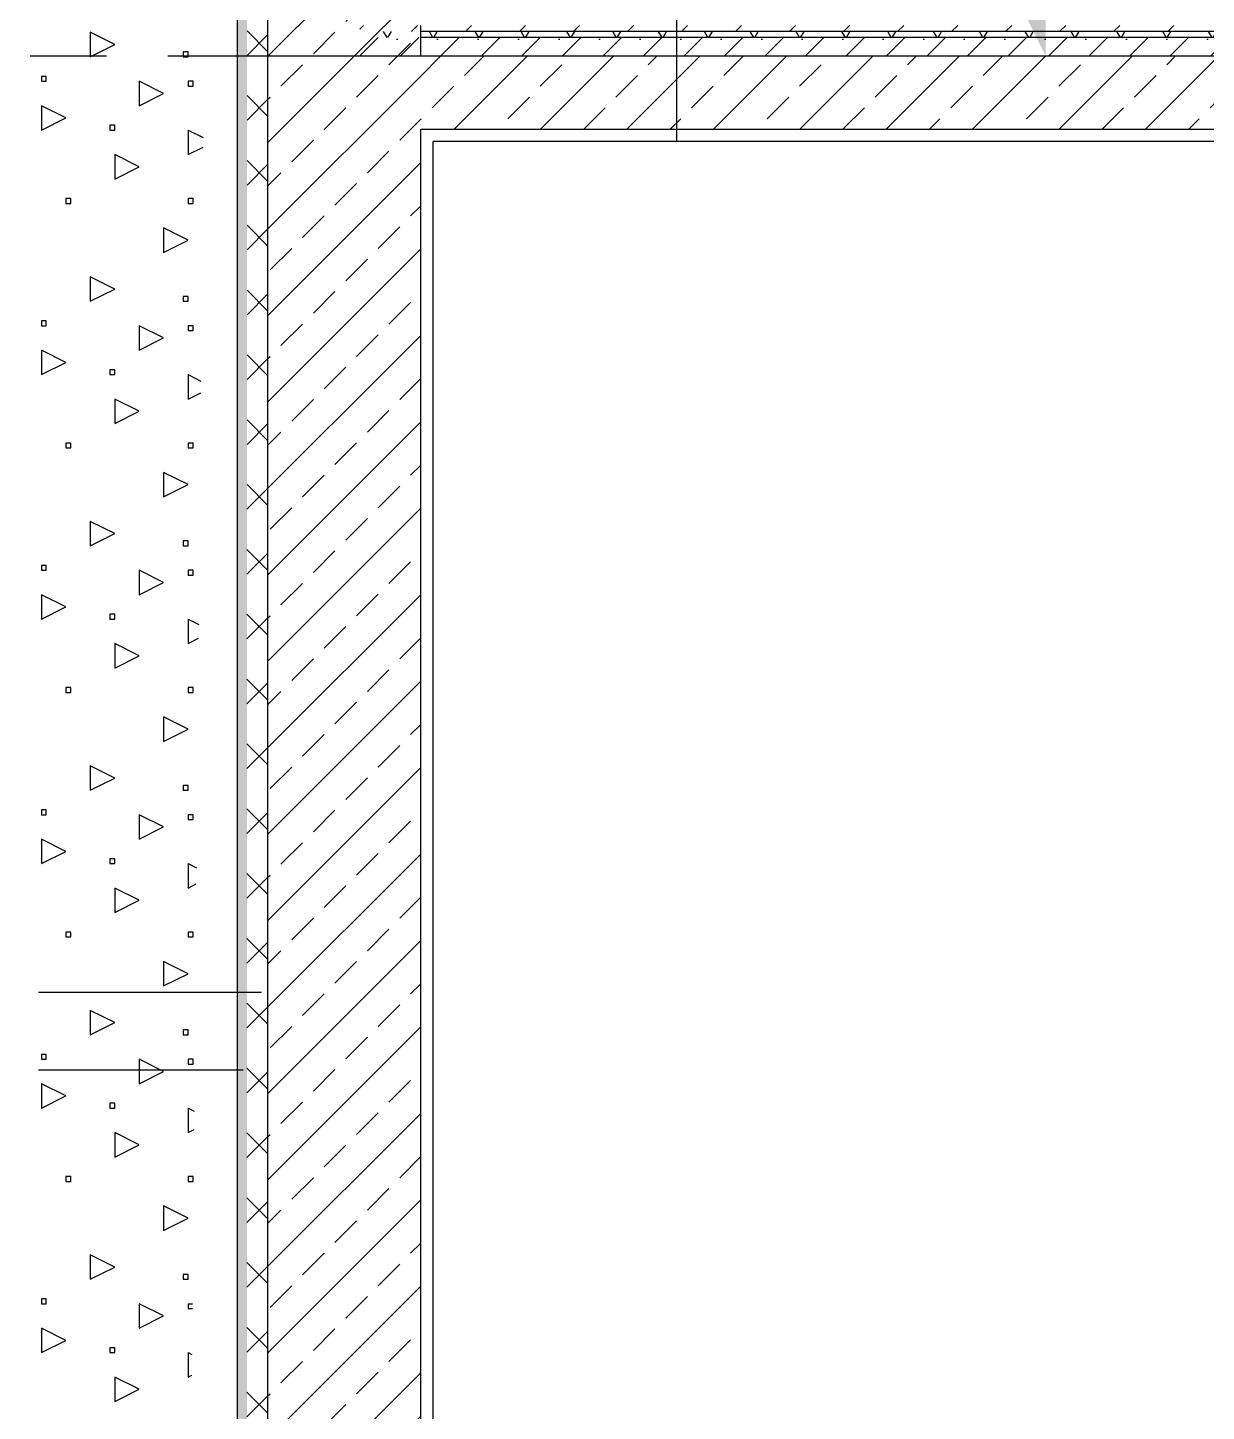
# Model space of a CAD drawing. Header units: metres. Extents: x -220 to 294, y -29 to 18.
# Drawn here: x -5.576 to -3.648, y -7.117 to -4.854 of the extents above; entities that cross this region are included whole.
import ezdxf

# ---------------------------------------------------------------- set-up
doc = ezdxf.new("R2010")
doc.units = ezdxf.units.M
doc.header["$MEASUREMENT"] = 0
doc.linetypes.add('DASHED4', pattern=[0.1875, 0.125, -0.0625])
for name, color, linetype in [('Cizgi', 7, 'Continuous'), ('Kesit_Kot', 7, 'Continuous'), ('Standart', 7, 'Continuous'), ('Tarama', 7, 'Continuous')]:
    doc.layers.add(name, color=color, linetype=linetype)

msp = doc.modelspace()

# ---------------------------------------------------------------- hatches: boundary and pattern name
at = {"layer": 'Kesit_Kot', "linetype": 'Continuous', "lineweight": -3}
msp.add_hatch(color=216, dxfattribs=at).paths.add_polyline_path([(-3.9106, -4.9), (-3.9856, -4.75), (-3.9106, -4.75)])
at = {"layer": 'Tarama', "linetype": 'Continuous', "lineweight": -3}
h = msp.add_hatch(dxfattribs=at)
h.set_pattern_fill('AR-SAND', color=203, scale=0.05, style=0)
h.paths.add_polyline_path([(-5.233, -7.8), (-5.2175, -7.8), (-5.2171, -2), (-5.233, -2)])
h = msp.add_hatch(dxfattribs=at)
h.set_pattern_fill('ANSI37', color=163, scale=0.6, style=0)
h.paths.add_polyline_path([(-5.2175, -7.8), (-5.183, -7.8), (-5.183, -2), (-5.2171, -2)])
h = msp.add_hatch(dxfattribs=at)
h.set_pattern_fill('ANSI33', color=58, scale=0.4, style=0)
h.paths.add_polyline_path([(-4.933, -4.9), (-5.183, -4.9), (-5.183, -2.5), (-4.933, -2.5)])
h = msp.add_hatch(dxfattribs=at)
h.set_pattern_fill('ANSI31', color=58, scale=0.5, style=0)
h.paths.add_polyline_path([(-2.383, -4.86), (-5.033, -4.86), (-5.033, -4.85), (-2.383, -4.85)])
h = msp.add_hatch(dxfattribs=at)
h.set_pattern_fill('TRIANG', color=58, scale=0.2, style=0)
h.paths.add_polyline_path([(-2.383, -4.87), (-5.033, -4.87), (-5.033, -4.86), (-2.383, -4.86)])
h = msp.add_hatch(dxfattribs=at)
h.set_pattern_fill('SACNCR', color=58, scale=0.5, style=0)
h.paths.add_polyline_path([(-2.383, -4.9), (-5.033, -4.9), (-5.033, -4.87), (-2.383, -4.87)])
h = msp.add_hatch(dxfattribs=at)
h.set_pattern_fill('ANSI33', color=58, scale=0.4, style=0)
h.paths.add_polyline_path([(-4.933, -5.4), (-5.183, -5.4), (-5.183, -4.9), (-4.933, -4.9)])
h = msp.add_hatch(dxfattribs=at)
h.set_pattern_fill('ANSI33', color=58, scale=0.4, style=0)
h.paths.add_polyline_path([(-0.783, -5.02), (-4.933, -5.02), (-4.933, -4.9), (-0.783, -4.9)])
h = msp.add_hatch(dxfattribs=at)
h.set_pattern_fill('ANSI33', color=58, scale=0.4, style=0)
h.paths.add_polyline_path([(-4.933, -7.8), (-5.183, -7.8), (-5.183, -5.4), (-4.933, -5.4)])

# ---------------------------------------------------------------- linework, layer by layer
at = {"layer": 'Cizgi', "color": 241, "linetype": 'Continuous', "lineweight": -3}
for points in [[(-5.233, -7.8), (-5.233, -3.5813)], [(-0.803, -5.04), (-4.913, -5.04)], [(-4.913, -7.75), (-4.913, -5.04)]]:
    msp.add_lwpolyline(points, dxfattribs=at)
at = {"layer": 'Cizgi', "color": 166, "linetype": 'Continuous', "lineweight": -3}
for points in [[(-5.183, -4.9), (-5.183, -4.4057)], [(-4.933, -4.9), (-4.933, -4.85)]]:
    msp.add_lwpolyline(points, dxfattribs=at)
at = {"layer": 'Cizgi', "color": 38, "linetype": 'Continuous', "lineweight": -3}
for points in [[(-2.383, -4.86), (-4.933, -4.86)], [(-2.383, -4.87), (-4.933, -4.87)]]:
    msp.add_lwpolyline(points, dxfattribs=at)
at = {"layer": 'Cizgi', "color": 73, "linetype": 'DASHED4', "lineweight": -3}
for points in [[(-12.0971, -4.9), (-5.233, -4.9)], [(-5.233, -4.9), (13.4543, -4.9)]]:
    msp.add_lwpolyline(points, dxfattribs=at)
at = {"layer": 'Cizgi', "color": 7, "linetype": 'Continuous', "lineweight": -3}
for points in [[(-5.183, -7.8), (-5.183, -4.9)], [(-5.183, -4.9), (-5.033, -4.9)], [(-5.033, -4.9), (-2.383, -4.9)], [(-4.933, -7.75), (-4.933, -5.02)], [(-4.933, -5.02), (-0.9326, -5.02)]]:
    msp.add_lwpolyline(points, dxfattribs=at)
at = {"layer": 'Kesit_Kot', "color": 216, "linetype": 'Continuous', "lineweight": -3}
msp.add_lwpolyline([(-4.4106, -4.9), (-3.9106, -4.9)], dxfattribs=at)
at = {"layer": 'Standart', "color": 58, "linetype": 'Continuous', "lineweight": -3}
msp.add_lwpolyline([(-4.5145, -4.05), (-4.5145, -5.04)], dxfattribs=at)
at = {"layer": 'Standart', "color": 98, "linetype": 'Continuous', "lineweight": -3}
for points in [[(-5.1936, -6.4324), (-5.5587, -6.4324)], [(-5.2234, -6.5591), (-5.5587, -6.5591)]]:
    msp.add_lwpolyline(points, dxfattribs=at)
at = {"layer": 'Tarama', "color": 251, "linetype": 'Continuous', "lineweight": -3}
for points in [[(-5.4337, -4.8814), (-5.4737, -4.8614)], [(-5.4737, -4.8614), (-5.4737, -4.9014)], [(-5.4737, -4.9014), (-5.4337, -4.8814)], [(-5.3137, -4.8934), (-5.3217, -4.8934)], [(-5.3217, -4.8934), (-5.3217, -4.9014)], [(-5.3217, -4.9014), (-5.3137, -4.9014)], [(-5.3137, -4.9014), (-5.3137, -4.8934)], [(-5.5457, -4.9334), (-5.5537, -4.9334)], [(-5.5537, -4.9334), (-5.5537, -4.9414)], [(-5.5457, -4.9414), (-5.5457, -4.9334)], [(-5.5537, -4.9414), (-5.5457, -4.9414)], [(-5.3537, -4.9614), (-5.3937, -4.9414)], [(-5.3937, -4.9414), (-5.3937, -4.9814)], [(-5.3057, -4.9414), (-5.3137, -4.9414)], [(-5.3137, -4.9414), (-5.3137, -4.9494)], [(-5.3137, -4.9494), (-5.3057, -4.9494)], [(-5.3057, -4.9494), (-5.3057, -4.9414)], [(-5.3937, -4.9814), (-5.3537, -4.9614)], [(-5.5137, -5.0014), (-5.5537, -4.9814)], [(-5.5537, -4.9814), (-5.5537, -5.0214)], [(-5.5537, -5.0214), (-5.5137, -5.0014)], [(-5.4337, -5.0134), (-5.4417, -5.0134)], [(-5.4417, -5.0134), (-5.4417, -5.0214)], [(-5.4417, -5.0214), (-5.4337, -5.0214)], [(-5.4337, -5.0214), (-5.4337, -5.0134)], [(-5.3137, -5.0214), (-5.2892, -5.0337)], [(-5.3137, -5.0214), (-5.3137, -5.0614)], [(-5.3937, -5.0814), (-5.4337, -5.0614)], [(-5.4337, -5.0614), (-5.4337, -5.1014)], [(-5.3137, -5.0614), (-5.2893, -5.0492)], [(-5.4337, -5.1014), (-5.3937, -5.0814)], [(-5.5057, -5.1334), (-5.5137, -5.1334)], [(-5.5137, -5.1334), (-5.5137, -5.1414)], [(-5.5057, -5.1414), (-5.5057, -5.1334)], [(-5.3057, -5.1334), (-5.3137, -5.1334)], [(-5.3137, -5.1334), (-5.3137, -5.1414)], [(-5.3057, -5.1414), (-5.3057, -5.1334)], [(-5.5137, -5.1414), (-5.5057, -5.1414)], [(-5.3137, -5.1414), (-5.3057, -5.1414)], [(-5.3137, -5.2014), (-5.3537, -5.1814)], [(-5.3537, -5.1814), (-5.3537, -5.2214)], [(-5.3537, -5.2214), (-5.3137, -5.2014)], [(-5.4337, -5.2814), (-5.4737, -5.2614)], [(-5.4737, -5.2614), (-5.4737, -5.3014)], [(-5.4737, -5.3014), (-5.4337, -5.2814)], [(-5.3137, -5.2934), (-5.3217, -5.2934)], [(-5.3217, -5.2934), (-5.3217, -5.3014)], [(-5.3137, -5.3014), (-5.3137, -5.2934)], [(-5.3217, -5.3014), (-5.3137, -5.3014)], [(-5.5457, -5.3334), (-5.5537, -5.3334)], [(-5.5537, -5.3334), (-5.5537, -5.3414)], [(-5.5537, -5.3414), (-5.5457, -5.3414)], [(-5.5457, -5.3414), (-5.5457, -5.3334)], [(-5.3537, -5.3614), (-5.3937, -5.3414)], [(-5.3937, -5.3414), (-5.3937, -5.3814)], [(-5.3057, -5.3414), (-5.3137, -5.3414)], [(-5.3137, -5.3414), (-5.3137, -5.3494)], [(-5.3057, -5.3494), (-5.3057, -5.3414)], [(-5.3937, -5.3814), (-5.3537, -5.3614)], [(-5.3137, -5.3494), (-5.3057, -5.3494)], [(-5.5137, -5.4014), (-5.5537, -5.3814)], [(-5.5537, -5.3814), (-5.5537, -5.4214)], [(-5.5537, -5.4214), (-5.5137, -5.4014)], [(-5.4337, -5.4134), (-5.4417, -5.4134)], [(-5.4417, -5.4134), (-5.4417, -5.4214)], [(-5.4417, -5.4214), (-5.4337, -5.4214)], [(-5.4337, -5.4214), (-5.4337, -5.4134)], [(-5.3137, -5.4214), (-5.2928, -5.4319)], [(-5.3137, -5.4214), (-5.3137, -5.4614)], [(-5.3137, -5.4614), (-5.293, -5.451)], [(-5.3937, -5.4814), (-5.4337, -5.4614)], [(-5.4337, -5.4614), (-5.4337, -5.5014)], [(-5.4337, -5.5014), (-5.3937, -5.4814)], [(-5.5057, -5.5334), (-5.5137, -5.5334)], [(-5.5137, -5.5334), (-5.5137, -5.5414)], [(-5.5137, -5.5414), (-5.5057, -5.5414)], [(-5.5057, -5.5414), (-5.5057, -5.5334)], [(-5.3057, -5.5334), (-5.3137, -5.5334)], [(-5.3137, -5.5334), (-5.3137, -5.5414)], [(-5.3137, -5.5414), (-5.3057, -5.5414)], [(-5.3057, -5.5414), (-5.3057, -5.5334)], [(-5.3137, -5.6014), (-5.3537, -5.5814)], [(-5.3537, -5.5814), (-5.3537, -5.6214)], [(-5.3537, -5.6214), (-5.3137, -5.6014)], [(-5.4337, -5.6814), (-5.4737, -5.6614)], [(-5.4737, -5.6614), (-5.4737, -5.7014)], [(-5.4737, -5.7014), (-5.4337, -5.6814)], [(-5.3137, -5.6934), (-5.3217, -5.6934)], [(-5.3217, -5.6934), (-5.3217, -5.7014)], [(-5.3217, -5.7014), (-5.3137, -5.7014)], [(-5.3137, -5.7014), (-5.3137, -5.6934)], [(-5.5457, -5.7334), (-5.5537, -5.7334)], [(-5.5537, -5.7334), (-5.5537, -5.7414)], [(-5.5537, -5.7414), (-5.5457, -5.7414)], [(-5.5457, -5.7414), (-5.5457, -5.7334)], [(-5.3537, -5.7614), (-5.3937, -5.7414)], [(-5.3937, -5.7414), (-5.3937, -5.7814)], [(-5.3057, -5.7414), (-5.3137, -5.7414)], [(-5.3137, -5.7414), (-5.3137, -5.7494)], [(-5.3137, -5.7494), (-5.3057, -5.7494)], [(-5.3057, -5.7494), (-5.3057, -5.7414)], [(-5.3937, -5.7814), (-5.3537, -5.7614)], [(-5.5137, -5.8014), (-5.5537, -5.7814)], [(-5.5537, -5.7814), (-5.5537, -5.8214)], [(-5.5537, -5.8214), (-5.5137, -5.8014)], [(-5.4337, -5.8134), (-5.4417, -5.8134)], [(-5.4417, -5.8134), (-5.4417, -5.8214)], [(-5.4337, -5.8214), (-5.4337, -5.8134)], [(-5.4417, -5.8214), (-5.4337, -5.8214)], [(-5.3137, -5.8214), (-5.2964, -5.83)], [(-5.3137, -5.8214), (-5.3137, -5.8614)], [(-5.3937, -5.8814), (-5.4337, -5.8614)], [(-5.4337, -5.8614), (-5.4337, -5.9014)], [(-5.3137, -5.8614), (-5.2967, -5.8528)], [(-5.4337, -5.9014), (-5.3937, -5.8814)], [(-5.5057, -5.9334), (-5.5137, -5.9334)], [(-5.5137, -5.9334), (-5.5137, -5.9414)], [(-5.5137, -5.9414), (-5.5057, -5.9414)], [(-5.5057, -5.9414), (-5.5057, -5.9334)], [(-5.3057, -5.9334), (-5.3137, -5.9334)], [(-5.3137, -5.9334), (-5.3137, -5.9414)], [(-5.3137, -5.9414), (-5.3057, -5.9414)], [(-5.3057, -5.9414), (-5.3057, -5.9334)], [(-5.3137, -6.0014), (-5.3537, -5.9814)], [(-5.3537, -5.9814), (-5.3537, -6.0214)], [(-5.3537, -6.0214), (-5.3137, -6.0014)], [(-5.4337, -6.0814), (-5.4737, -6.0614)], [(-5.4737, -6.0614), (-5.4737, -6.1014)], [(-5.4737, -6.1014), (-5.4337, -6.0814)], [(-5.3137, -6.0934), (-5.3217, -6.0934)], [(-5.3217, -6.0934), (-5.3217, -6.1014)], [(-5.3217, -6.1014), (-5.3137, -6.1014)], [(-5.3137, -6.1014), (-5.3137, -6.0934)], [(-5.5457, -6.1334), (-5.5537, -6.1334)], [(-5.5537, -6.1334), (-5.5537, -6.1414)], [(-5.5457, -6.1414), (-5.5457, -6.1334)], [(-5.5537, -6.1414), (-5.5457, -6.1414)], [(-5.3537, -6.1614), (-5.3937, -6.1414)], [(-5.3937, -6.1414), (-5.3937, -6.1814)], [(-5.3057, -6.1414), (-5.3137, -6.1414)], [(-5.3137, -6.1414), (-5.3137, -6.1494)], [(-5.3137, -6.1494), (-5.3057, -6.1494)], [(-5.3057, -6.1494), (-5.3057, -6.1414)], [(-5.3937, -6.1814), (-5.3537, -6.1614)], [(-5.5137, -6.2014), (-5.5537, -6.1814)], [(-5.5537, -6.1814), (-5.5537, -6.2214)], [(-5.5537, -6.2214), (-5.5137, -6.2014)], [(-5.4337, -6.2134), (-5.4417, -6.2134)], [(-5.4417, -6.2134), (-5.4417, -6.2214)], [(-5.4417, -6.2214), (-5.4337, -6.2214)], [(-5.4337, -6.2214), (-5.4337, -6.2134)], [(-5.3137, -6.2214), (-5.3001, -6.2282)], [(-5.3137, -6.2214), (-5.3137, -6.2614)], [(-5.3937, -6.2814), (-5.4337, -6.2614)], [(-5.4337, -6.2614), (-5.4337, -6.3014)], [(-5.3137, -6.2614), (-5.3003, -6.2547)], [(-5.4337, -6.3014), (-5.3937, -6.2814)], [(-5.5057, -6.3334), (-5.5137, -6.3334)], [(-5.5137, -6.3334), (-5.5137, -6.3414)], [(-5.5057, -6.3414), (-5.5057, -6.3334)], [(-5.3057, -6.3334), (-5.3137, -6.3334)], [(-5.3137, -6.3334), (-5.3137, -6.3414)], [(-5.3057, -6.3414), (-5.3057, -6.3334)], [(-5.5137, -6.3414), (-5.5057, -6.3414)], [(-5.3137, -6.3414), (-5.3057, -6.3414)], [(-5.3137, -6.4014), (-5.3537, -6.3814)], [(-5.3537, -6.3814), (-5.3537, -6.4214)], [(-5.3537, -6.4214), (-5.3137, -6.4014)], [(-5.4337, -6.4814), (-5.4737, -6.4614)], [(-5.4737, -6.4614), (-5.4737, -6.5014)], [(-5.4737, -6.5014), (-5.4337, -6.4814)], [(-5.3137, -6.4934), (-5.3217, -6.4934)], [(-5.3217, -6.4934), (-5.3217, -6.5014)], [(-5.3137, -6.5014), (-5.3137, -6.4934)], [(-5.3217, -6.5014), (-5.3137, -6.5014)], [(-5.5457, -6.5334), (-5.5537, -6.5334)], [(-5.5537, -6.5334), (-5.5537, -6.5414)], [(-5.5537, -6.5414), (-5.5457, -6.5414)], [(-5.5457, -6.5414), (-5.5457, -6.5334)], [(-5.3537, -6.5614), (-5.3937, -6.5414)], [(-5.3937, -6.5414), (-5.3937, -6.5814)], [(-5.3057, -6.5414), (-5.3137, -6.5414)], [(-5.3137, -6.5414), (-5.3137, -6.5494)], [(-5.3057, -6.5494), (-5.3057, -6.5414)], [(-5.3937, -6.5814), (-5.3537, -6.5614)], [(-5.3137, -6.5494), (-5.3057, -6.5494)], [(-5.5137, -6.6014), (-5.5537, -6.5814)], [(-5.5537, -6.5814), (-5.5537, -6.6214)], [(-5.5537, -6.6214), (-5.5137, -6.6014)], [(-5.4337, -6.6134), (-5.4417, -6.6134)], [(-5.4417, -6.6134), (-5.4417, -6.6214)], [(-5.4417, -6.6214), (-5.4337, -6.6214)], [(-5.4337, -6.6214), (-5.4337, -6.6134)], [(-5.3137, -6.6214), (-5.3037, -6.6264)], [(-5.3137, -6.6214), (-5.3137, -6.6614)], [(-5.3937, -6.6814), (-5.4337, -6.6614)], [(-5.4337, -6.6614), (-5.4337, -6.7014)], [(-5.3137, -6.6614), (-5.304, -6.6565)], [(-5.4337, -6.7014), (-5.3937, -6.6814)], [(-5.5057, -6.7334), (-5.5137, -6.7334)], [(-5.5137, -6.7334), (-5.5137, -6.7414)], [(-5.5137, -6.7414), (-5.5057, -6.7414)], [(-5.5057, -6.7414), (-5.5057, -6.7334)], [(-5.3057, -6.7334), (-5.3137, -6.7334)], [(-5.3137, -6.7334), (-5.3137, -6.7414)], [(-5.3137, -6.7414), (-5.3057, -6.7414)], [(-5.3057, -6.7414), (-5.3057, -6.7334)], [(-5.3137, -6.8014), (-5.3537, -6.7814)], [(-5.3537, -6.7814), (-5.3537, -6.8214)], [(-5.3537, -6.8214), (-5.3137, -6.8014)], [(-5.4337, -6.8814), (-5.4737, -6.8614)], [(-5.4737, -6.8614), (-5.4737, -6.9014)], [(-5.4737, -6.9014), (-5.4337, -6.8814)], [(-5.3137, -6.8934), (-5.3217, -6.8934)], [(-5.3217, -6.8934), (-5.3217, -6.9014)], [(-5.3217, -6.9014), (-5.3137, -6.9014)], [(-5.3137, -6.9014), (-5.3137, -6.8934)], [(-5.5457, -6.9334), (-5.5537, -6.9334)], [(-5.5537, -6.9334), (-5.5537, -6.9414)], [(-5.5537, -6.9414), (-5.5457, -6.9414)], [(-5.5457, -6.9414), (-5.5457, -6.9334)], [(-5.3537, -6.9614), (-5.3937, -6.9414)], [(-5.3937, -6.9414), (-5.3937, -6.9814)], [(-5.3137, -6.9414), (-5.3066, -6.9414)], [(-5.3137, -6.9414), (-5.3137, -6.9494)], [(-5.3937, -6.9814), (-5.3537, -6.9614)], [(-5.3137, -6.9494), (-5.3067, -6.9494)], [(-5.5137, -7.0014), (-5.5537, -6.9814)], [(-5.5537, -6.9814), (-5.5537, -7.0214)], [(-5.5537, -7.0214), (-5.5137, -7.0014)], [(-5.4337, -7.0134), (-5.4417, -7.0134)], [(-5.4417, -7.0134), (-5.4417, -7.0214)], [(-5.4337, -7.0214), (-5.4337, -7.0134)], [(-5.4417, -7.0214), (-5.4337, -7.0214)], [(-5.3137, -7.0214), (-5.3074, -7.0246)], [(-5.3137, -7.0214), (-5.3137, -7.0614)], [(-5.3937, -7.0814), (-5.4337, -7.0614)], [(-5.4337, -7.0614), (-5.4337, -7.1014)], [(-5.3137, -7.0614), (-5.3077, -7.0583)], [(-5.4337, -7.1014), (-5.3937, -7.0814)]]:
    msp.add_lwpolyline(points, dxfattribs=at)

doc.saveas('drawing.dxf')
